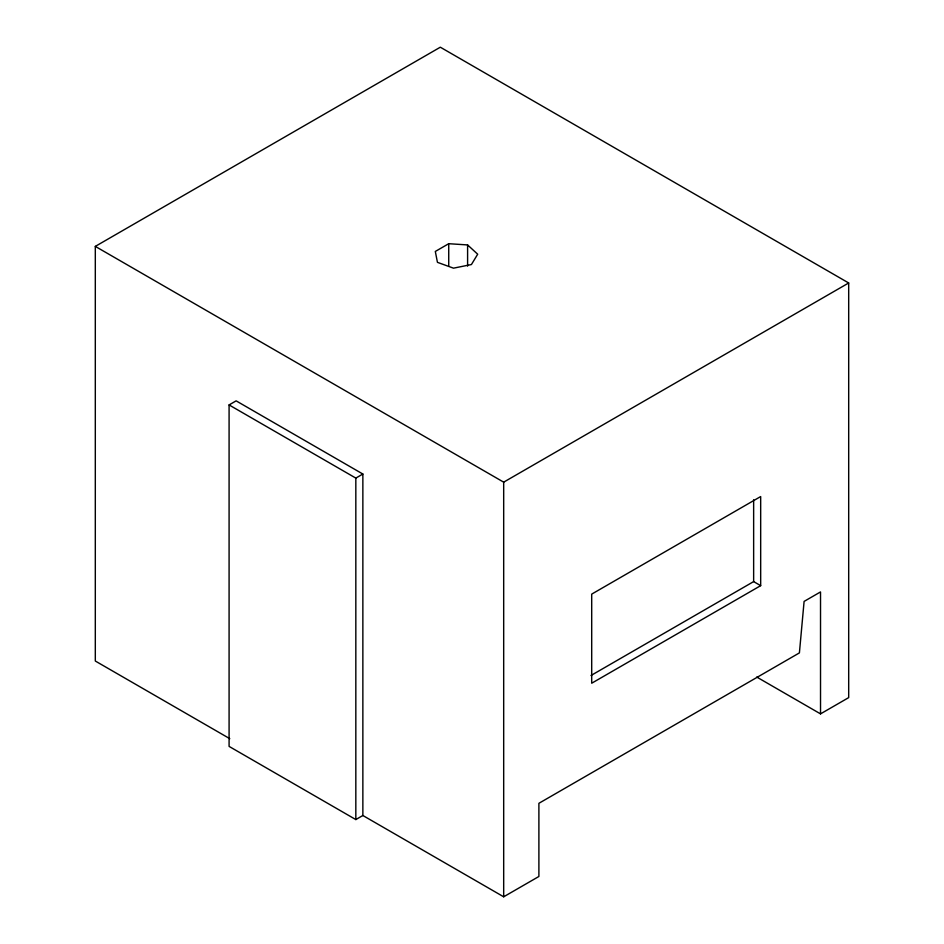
<?xml version="1.0" encoding="UTF-8"?>
<svg xmlns="http://www.w3.org/2000/svg" width="944" height="944" viewBox="0 0 944 944"><rect width="100%" height="100%" fill="white"/><g stroke="black" fill="none" stroke-linecap="round" stroke-linejoin="round"><path stroke-width="1.42" d="M229.781 738.668L95.309 661.024L95.309 246.384L440.317 47.2L848.691 282.976L848.691 697.616L820.525 713.876L756.746 677.049M448.73 243.705L435.314 251.446L437.438 262.338L453.509 268.167L471.422 264.544L477.688 254.207L467.599 244.933L448.73 243.705L448.73 266.326M362.862 815.498L355.829 819.569L229.085 746.397L229.085 404.929L236.13 400.858L362.862 474.03L362.862 815.498L503.683 896.8L538.894 876.48L538.894 803.309L799.403 652.894L804.099 601.411L820.525 591.923L820.525 713.876M229.085 404.929L355.829 478.101L362.862 474.03M95.309 246.384L503.683 482.16L848.691 282.976M591.003 675.491L753.642 581.598L760.675 585.658L760.675 496.556L591.699 594.118L591.699 683.22L760.675 585.658M753.642 499.789L753.642 581.598M503.683 482.16L503.683 896.8M467.599 244.933L467.599 266.137M355.829 478.101L355.829 819.569"/></g></svg>
